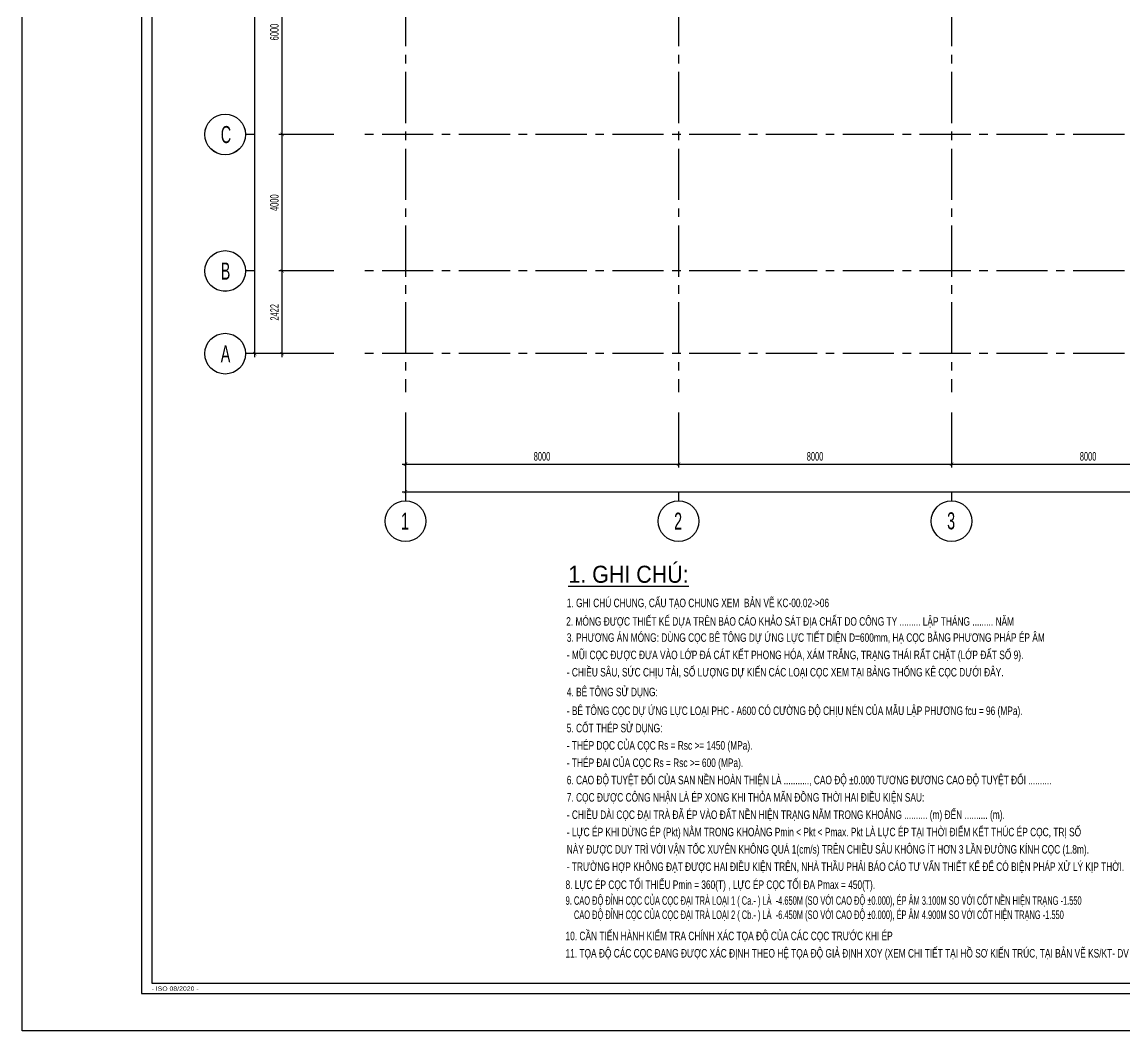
# Model space of a CAD drawing. Header units: millimetres. Extents: x 71 to 1853844, y -14 to 71211.
# Drawn here: x 1769744 to 1802058, y 11811 to 41368 of the extents above; entities that cross this region are included whole.
import ezdxf
from ezdxf.enums import TextEntityAlignment as Align

# ---------------------------------------------------------------- set-up
doc = ezdxf.new("R2010")
doc.units = ezdxf.units.MM
doc.header["$LTSCALE"] = 1000
doc.header["$MEASUREMENT"] = 0
doc.header["$PDMODE"] = 3
doc.linetypes.add('CENTER2', pattern=[1.125, 0.75, -0.125, 0.125, -0.125])
doc.layers.get('0').update_dxf_attribs({"linetype": 'CONTINUOUS'})
doc.layers.get('Defpoints').update_dxf_attribs({"linetype": 'CONTINUOUS'})
for name, color, linetype in [('CDC -TEXT KHUNG', 7, 'CONTINUOUS'), ('CDC-KHUNGTEN', 7, 'CONTINUOUS'), ('CDC.01.AXIS', 160, 'CENTER2'), ('CDC.02.DIM', 1, 'CONTINUOUS'), ('CDC.06.TEXT', 2, 'CONTINUOUS'), ('CDC.10.HATCH', 9, 'CONTINUOUS')]:
    doc.layers.add(name, color=color, linetype=linetype)
doc.layers.add('Hatch1', color=250, linetype='CONTINUOUS', lineweight=5)
doc.styles.add('ARIAL', font='arial.ttf', dxfattribs={"width": 0.6})
doc.styles.add('KT CDC', font='arial.ttf', dxfattribs={"width": 0.85, "height": 200})
doc.dimstyles.new('100', dxfattribs={"dimscale": 100, "dimtxt": 2.5, "dimasz": 1, "dimexe": 1, "dimexo": 0, "dimgap": 1, "dimtad": 1, "dimdec": 0, "dimdsep": 46, "dimtxsty": 'ARIAL', "dimblk": 'ARCHTICK', "dimcen": 1, "dimdle": 1, "dimclrd": 1, "dimclre": 1, "dimclrt": 2, "dimadec": 0, "dimazin": 0, "dimtfac": 0.00072, "dimtdec": 0, "dimtix": 1, "dimtmove": 2, "dimatfit": 3, "dimldrblk": 'ARCHTICK', "dimfxl": 1, "dimtolj": 1, "dimarcsym": 0})

# ---------------------------------------------------------------- blocks, each defined once
blk = doc.blocks.new('_ARCHTICK')
at = {"color": 0, "linetype": 'ByBlock', "const_width": 0.15}
blk.add_lwpolyline([(-0.5, -0.5), (0.5, 0.5)], dxfattribs=at)
blk = doc.blocks.new('*D33')
at = {"layer": 'CDC.02.DIM', "color": 1, "lineweight": -2, "transparency": 16777216}
for p, q in [((1778879, 34076), (1777265, 34076)), ((1777365, 31554), (1777365, 34176)), ((1778879, 31654), (1777265, 31654))]:
    blk.add_line(p, q, dxfattribs=at)
at = {"layer": 'Defpoints', "color": 0, "transparency": 16777216}
for p in [(1777365, 34076), (1778879, 34076), (1778879, 31654)]:
    blk.add_point(p, dxfattribs=at)
at = {"layer": 'CDC.02.DIM', "color": 1, "lineweight": -2, "transparency": 16777216, "xscale": 100, "yscale": 100, "zscale": 100}
for p, rotation in [((1777365, 34076), 90), ((1777365, 31654), 270)]:
    blk.add_blockref('_ARCHTICK', p, dxfattribs=dict(at, rotation=rotation))
at = {"layer": 'CDC.02.DIM', "color": 2, "transparency": 16777216, "insert": (1777140, 32865), "char_height": 250, "attachment_point": 5, "rotation": 90, "style": 'ARIAL'}
blk.add_mtext('\\A1;2422', dxfattribs=at)
blk = doc.blocks.new('*D34')
at = {"layer": 'CDC.02.DIM', "color": 1, "lineweight": -2, "transparency": 16777216}
for p, q in [((1778879, 62076), (1776460, 62076)), ((1776560, 31554), (1776560, 62176)), ((1778879, 31654), (1776460, 31654))]:
    blk.add_line(p, q, dxfattribs=at)
at = {"layer": 'Defpoints', "color": 0, "transparency": 16777216}
for p in [(1776560, 62076), (1778879, 62076), (1778879, 31654)]:
    blk.add_point(p, dxfattribs=at)
at = {"layer": 'CDC.02.DIM', "color": 1, "lineweight": -2, "transparency": 16777216, "xscale": 100, "yscale": 100, "zscale": 100}
for p, rotation in [((1776560, 62076), 90), ((1776560, 31654), 270)]:
    blk.add_blockref('_ARCHTICK', p, dxfattribs=dict(at, rotation=rotation))
at = {"layer": 'CDC.02.DIM', "color": 2, "transparency": 16777216, "insert": (1776332, 46865), "char_height": 250, "attachment_point": 5, "rotation": 90, "style": 'ARIAL'}
blk.add_mtext('\\A1;30423', dxfattribs=at)
blk = doc.blocks.new('*D35')
at = {"layer": 'CDC.02.DIM', "color": 1, "lineweight": -2, "transparency": 16777216}
for p, q in [((1777365, 33976), (1777365, 38176)), ((1778879, 38076), (1777265, 38076)), ((1778879, 34076), (1777265, 34076))]:
    blk.add_line(p, q, dxfattribs=at)
at = {"layer": 'Defpoints', "color": 0, "transparency": 16777216}
for p in [(1777365, 38076), (1778879, 38076), (1778879, 34076)]:
    blk.add_point(p, dxfattribs=at)
at = {"layer": 'CDC.02.DIM', "color": 1, "lineweight": -2, "transparency": 16777216, "xscale": 100, "yscale": 100, "zscale": 100}
for p, rotation in [((1777365, 38076), 90), ((1777365, 34076), 270)]:
    blk.add_blockref('_ARCHTICK', p, dxfattribs=dict(at, rotation=rotation))
at = {"layer": 'CDC.02.DIM', "color": 2, "transparency": 16777216, "insert": (1777138, 36076), "char_height": 250, "attachment_point": 5, "rotation": 90, "style": 'ARIAL'}
blk.add_mtext('\\A1;4000', dxfattribs=at)
blk = doc.blocks.new('*D36')
at = {"layer": 'CDC.02.DIM', "color": 1, "lineweight": -2, "transparency": 16777216}
for p, q in [((1778879, 44076), (1777265, 44076)), ((1777365, 37976), (1777365, 44176)), ((1778879, 38076), (1777265, 38076))]:
    blk.add_line(p, q, dxfattribs=at)
at = {"layer": 'Defpoints', "color": 0, "transparency": 16777216}
for p in [(1777365, 44076), (1778879, 44076), (1778879, 38076)]:
    blk.add_point(p, dxfattribs=at)
at = {"layer": 'CDC.02.DIM', "color": 1, "lineweight": -2, "transparency": 16777216, "xscale": 100, "yscale": 100, "zscale": 100}
for p, rotation in [((1777365, 44076), 90), ((1777365, 38076), 270)]:
    blk.add_blockref('_ARCHTICK', p, dxfattribs=dict(at, rotation=rotation))
at = {"layer": 'CDC.02.DIM', "color": 2, "transparency": 16777216, "insert": (1777138, 41076), "char_height": 250, "attachment_point": 5, "rotation": 90, "style": 'ARIAL'}
blk.add_mtext('\\A1;6000', dxfattribs=at)
blk = doc.blocks.new('*D47')
at = {"layer": 'CDC.02.DIM', "color": 1, "lineweight": -2, "transparency": 16777216}
for p, q in [((1780978, 29930), (1780978, 28315)), ((1788978, 29930), (1788978, 28315)), ((1780878, 28415), (1789078, 28415))]:
    blk.add_line(p, q, dxfattribs=at)
at = {"layer": 'Defpoints', "color": 0, "transparency": 16777216}
for p in [(1780978, 29930), (1788978, 29930), (1788978, 28415)]:
    blk.add_point(p, dxfattribs=at)
at = {"layer": 'CDC.02.DIM', "color": 1, "lineweight": -2, "transparency": 16777216, "xscale": 100, "yscale": 100, "zscale": 100, "rotation": 180}
blk.add_blockref('_ARCHTICK', (1780978, 28415), dxfattribs=at)
at = {"layer": 'CDC.02.DIM', "color": 1, "lineweight": -2, "transparency": 16777216, "xscale": 100, "yscale": 100, "zscale": 100}
blk.add_blockref('_ARCHTICK', (1788978, 28415), dxfattribs=at)
at = {"layer": 'CDC.02.DIM', "color": 2, "transparency": 16777216, "insert": (1784978, 28643), "char_height": 250, "attachment_point": 5, "style": 'ARIAL'}
blk.add_mtext('\\A1;8000', dxfattribs=at)
blk = doc.blocks.new('*D48')
at = {"layer": 'CDC.02.DIM', "color": 1, "lineweight": -2, "transparency": 16777216}
for p, q in [((1788978, 29930), (1788978, 28315)), ((1796978, 29930), (1796978, 28315)), ((1788878, 28415), (1797078, 28415))]:
    blk.add_line(p, q, dxfattribs=at)
at = {"layer": 'Defpoints', "color": 0, "transparency": 16777216}
for p in [(1788978, 29930), (1796978, 29930), (1796978, 28415)]:
    blk.add_point(p, dxfattribs=at)
at = {"layer": 'CDC.02.DIM', "color": 1, "lineweight": -2, "transparency": 16777216, "xscale": 100, "yscale": 100, "zscale": 100, "rotation": 180}
blk.add_blockref('_ARCHTICK', (1788978, 28415), dxfattribs=at)
at = {"layer": 'CDC.02.DIM', "color": 1, "lineweight": -2, "transparency": 16777216, "xscale": 100, "yscale": 100, "zscale": 100}
blk.add_blockref('_ARCHTICK', (1796978, 28415), dxfattribs=at)
at = {"layer": 'CDC.02.DIM', "color": 2, "transparency": 16777216, "insert": (1792978, 28643), "char_height": 250, "attachment_point": 5, "style": 'ARIAL'}
blk.add_mtext('\\A1;8000', dxfattribs=at)
blk = doc.blocks.new('*D49')
at = {"layer": 'CDC.02.DIM', "color": 1, "lineweight": -2, "transparency": 16777216}
for p, q in [((1796978, 29930), (1796978, 28315)), ((1804978, 29930), (1804978, 28315)), ((1796878, 28415), (1805078, 28415))]:
    blk.add_line(p, q, dxfattribs=at)
at = {"layer": 'Defpoints', "color": 0, "transparency": 16777216}
for p in [(1796978, 29930), (1804978, 29930), (1804978, 28415)]:
    blk.add_point(p, dxfattribs=at)
at = {"layer": 'CDC.02.DIM', "color": 1, "lineweight": -2, "transparency": 16777216, "xscale": 100, "yscale": 100, "zscale": 100, "rotation": 180}
blk.add_blockref('_ARCHTICK', (1796978, 28415), dxfattribs=at)
at = {"layer": 'CDC.02.DIM', "color": 1, "lineweight": -2, "transparency": 16777216, "xscale": 100, "yscale": 100, "zscale": 100}
blk.add_blockref('_ARCHTICK', (1804978, 28415), dxfattribs=at)
at = {"layer": 'CDC.02.DIM', "color": 2, "transparency": 16777216, "insert": (1800978, 28643), "char_height": 250, "attachment_point": 5, "style": 'ARIAL'}
blk.add_mtext('\\A1;8000', dxfattribs=at)
blk = doc.blocks.new('*D54')
at = {"layer": 'CDC.02.DIM', "color": 1, "lineweight": -2, "transparency": 16777216}
for p, q in [((1780978, 29930), (1780978, 27510)), ((1835378, 29930), (1835378, 27510)), ((1780878, 27610), (1835478, 27610))]:
    blk.add_line(p, q, dxfattribs=at)
at = {"layer": 'Defpoints', "color": 0, "transparency": 16777216}
for p in [(1780978, 29930), (1835378, 29930), (1835378, 27610)]:
    blk.add_point(p, dxfattribs=at)
at = {"layer": 'CDC.02.DIM', "color": 1, "lineweight": -2, "transparency": 16777216, "xscale": 100, "yscale": 100, "zscale": 100, "rotation": 180}
blk.add_blockref('_ARCHTICK', (1780978, 27610), dxfattribs=at)
at = {"layer": 'CDC.02.DIM', "color": 1, "lineweight": -2, "transparency": 16777216, "xscale": 100, "yscale": 100, "zscale": 100}
blk.add_blockref('_ARCHTICK', (1835378, 27610), dxfattribs=at)
at = {"layer": 'CDC.02.DIM', "color": 2, "transparency": 16777216, "insert": (1808178, 27837), "char_height": 250, "attachment_point": 5, "style": 'ARIAL'}
blk.add_mtext('\\A1;54400', dxfattribs=at)
blk = doc.blocks.new('Khung tên chuẩn')
at = {"layer": 'CDC-KHUNGTEN'}
blk.add_lwpolyline([(30654, -246309), (30654, -189709), (-40446, -189709), (-40446, -246309)], close=True, dxfattribs=at)
at = {"layer": 'CDC.10.HATCH', "color": 8}
blk.add_lwpolyline([(-40746, -246609), (38754, -246609), (38754, -189409), (-40746, -189409)], close=True, dxfattribs=at)
at = {"layer": 'Defpoints', "color": 1}
blk.add_lwpolyline([(-44246, -247709), (-44246, -188309), (39854, -188309), (39854, -247709), (-44246, -247709)], close=True, dxfattribs=at)
at = {"layer": 'CDC -TEXT KHUNG', "color": 6, "style": 'KT CDC', "width": 1.15}
blk.add_text('- ISO 08/2020 -', height=125.69, dxfattribs=at).set_placement((-40452, -246532))

msp = doc.modelspace()

# ---------------------------------------------------------------- linework, layer by layer
at = {"layer": 'CDC.01.AXIS', "ltscale": 2}
for p, q in [((1780978.2, 64659.2), (1780978.2, 30520.6)), ((1780978.2, 64659.2), (1780978.2, 30520.6)), ((1788978.2, 64659.2), (1788978.2, 30520.6)), ((1788978.2, 64659.2), (1788978.2, 30520.6)), ((1796978.2, 64659.2), (1796978.2, 30520.6)), ((1796978.2, 64659.2), (1796978.2, 30520.6)), ((1838041.3, 38076.3), (1779768.9, 38076.3)), ((1838041.3, 38076.3), (1779768.9, 38076.3)), ((1838041.3, 34076.3), (1779634.8, 34076.3)), ((1838041.3, 34076.3), (1779634.8, 34076.3)), ((1838041.3, 31654.1), (1779634.8, 31654.1)), ((1838041.3, 31654.1), (1779634.8, 31654.1))]:
    msp.add_line(p, q, dxfattribs=at)
at = {"layer": 'CDC.02.DIM'}
for p, q in [((1776559.6, 38076.3), (1776291.6, 38076.3)), ((1776559.6, 38075.7), (1776291.6, 38075.7)), ((1776559.6, 34076.3), (1776291.6, 34076.3)), ((1776559.6, 34075.7), (1776291.6, 34075.7)), ((1776559.6, 31653.5), (1776291.6, 31653.5)), ((1780977.6, 27609.8), (1780977.6, 27341.8)), ((1788978.2, 27609.8), (1788978.2, 27341.8)), ((1796978.2, 27609.8), (1796978.2, 27341.8))]:
    msp.add_line(p, q, dxfattribs=at)
for centre in [(1775695, 38076.3), (1775695, 38075.7), (1775695, 34076.3), (1775695, 34075.7), (1775695, 31653.5), (1780977.6, 26745.2), (1788978.2, 26745.2), (1796978.2, 26745.2)]:
    msp.add_circle(centre, 596.6, dxfattribs=at)

# ---------------------------------------------------------------- block references
at = {"layer": 'Hatch1'}
msp.add_blockref('Khung tên chuẩn', (1813989.7, 259519.8), dxfattribs=at)

# ---------------------------------------------------------------- texts
at = {"layer": 'CDC.06.TEXT', "style": 'ARIAL'}
for s, height, width, p in [('C', 500, 0.6, (1775566, 37822.5)), ('B', 500, 0.6, (1775566, 33822.5)), ('A', 500, 0.6, (1775566, 31399.7)), ('1', 500, 0.6, (1780848.6, 26497)), ('2', 500, 0.6, (1788849.2, 26497)), ('3', 500, 0.6, (1796849.2, 26505.9)), ('%%U1. GHI CHÚ:', 500, 0.9, (1785748.8, 24940.7)), ('1. GHI CHÚ CHUNG, CẤU TẠO CHUNG XEM  BẢN VẼ KC-00.02->06', 250.125, 0.7, (1785704.5, 24226.4))]:
    msp.add_text(s, height=height, dxfattribs=dict(at, width=width)).set_placement(p)
at = {"layer": 'CDC.06.TEXT', "style": 'ARIAL', "width": 0.7}
for s, p in [('2. MÓNG ĐƯỢC THIẾT KẾ DỰA TRÊN BÁO CÁO KHẢO SÁT ĐỊA CHẤT DO CÔNG TY ......... LẬP THÁNG ......... NĂM', (1785686.7, 23808.2)), ('3. PHƯƠNG ÁN MÓNG: DÙNG CỌC BÊ TÔNG DỰ ỨNG LỰC TIẾT DIỆN D=600mm, HẠ CỌC BẰNG PHƯƠNG PHÁP ÉP ÂM', (1785704.5, 23336.2)), ('- MŨI CỌC ĐƯỢC ĐƯA VÀO LỚP ĐÁ CÁT KẾT PHONG HÓA, XÁM TRẮNG, TRẠNG THÁI RẤT CHẶT (LỚP ĐẤT SỐ 9). ', (1785704.5, 22828.5)), ('- CHIỀU SÂU, SỨC CHỊU TẢI, SỐ LƯỢNG DỰ KIẾN CÁC LOẠI CỌC XEM TẠI BẢNG THỐNG KÊ CỌC DƯỚI ĐÂY.', (1785704.5, 22320.9)), ('4. BÊ TÔNG SỬ DỤNG:', (1785704.5, 21741.6)), ('- BÊ TÔNG CỌC DỰ ỨNG LỰC LOẠI PHC - A600 CÓ CƯỜNG ĐỘ CHỊU NÉN CỦA MẪU LẬP PHƯƠNG fcu = 96 (MPa).', (1785704.5, 21191.7)), ('5. CỐT THÉP SỬ DỤNG:', (1785704.5, 20684)), ('- THÉP DỌC CỦA CỌC Rs = Rsc >= 1450 (MPa).', (1785704.5, 20176.4)), ('- THÉP ĐAI CỦA CỌC Rs = Rsc >= 600 (MPa).', (1785704.5, 19668.8)), ('6. CAO ĐỘ TUYỆT ĐỐI CỦA SAN NỀN HOÀN THIỆN LÀ ..........., CAO ĐỘ %%P0.000 TƯƠNG ĐƯƠNG CAO ĐỘ TUYỆT ĐỐI ..........', (1785704.5, 19161.2)), ('7. CỌC ĐƯỢC CÔNG NHẬN LÀ ÉP XONG KHI THỎA MÃN ĐỒNG THỜI HAI ĐIỀU KIỆN SAU:', (1785704.5, 18653.5)), ('- CHIỀU DÀI CỌC ĐẠI TRÀ ĐÃ ÉP VÀO ĐẤT NỀN HIỆN TRẠNG NẰM TRONG KHOẢNG .......... (m) ĐẾN .......... (m).', (1785704.5, 18145.9)), ('- LỰC ÉP KHI DỪNG ÉP (Pkt) NẰM TRONG KHOẢNG Pmin < Pkt < Pmax. Pkt LÀ LỰC ÉP TẠI THỜI ĐIỂM KẾT THÚC ÉP CỌC, TRỊ SỐ', (1785704.5, 17638.3)), ('NÀY ĐƯỢC DUY TRÌ VỚI VẬN TỐC XUYÊN KHÔNG QUÁ 1(cm/s) TRÊN CHIỀU SÂU KHÔNG ÍT HƠN 3 LẦN ĐƯỜNG KÍNH CỌC (1.8m).', (1785704.5, 17130.7)), ('- TRƯỜNG HỢP KHÔNG ĐẠT ĐƯỢC HAI ĐIỀU KIỆN TRÊN, NHÀ THẦU PHẢI BÁO CÁO TƯ VẤN THIẾT KẾ ĐỂ CÓ BIỆN PHÁP XỬ LÝ KỊP THỜI.', (1785704.5, 16623)), ('8. LỰC ÉP CỌC TỐI THIỂU Pmin = 360(T) , LỰC ÉP CỌC TỐI ĐA Pmax = 450(T).', (1785667.5, 16096.4)), ('10. CẦN TIẾN HÀNH KIỂM TRA CHÍNH XÁC TỌA ĐỘ CỦA CÁC CỌC TRƯỚC KHI ÉP', (1785667.5, 14594.7)), ('11. TỌA ĐỘ CÁC CỌC ĐANG ĐƯỢC XÁC ĐỊNH THEO HỆ TỌA ĐỘ GIẢ ĐỊNH XOY (XEM CHI TIẾT TẠI HỒ SƠ KIẾN TRÚC, TẠI BẢN VẼ KS/KT- DV - 102 -TC/1)', (1785667.5, 14087.1))]:
    msp.add_text(s, height=250, dxfattribs=at).set_placement(p, align=Align.MIDDLE_LEFT)
at = {"layer": 'CDC.06.TEXT', "insert": (1785671.9, 15756.8), "char_height": 250, "width": 20249.386, "attachment_point": 1, "style": 'ARIAL'}
msp.add_mtext('9{\\fArial|b0|i0|c161|p34;. CAO }Đ{\\fArial|b0|i0|c161|p34;Ộ }Đ{\\fArial|b0|i0|c161|p34;ỈNH CỌC CỦA CỌC }Đ{\\fArial|b0|i0|c161|p34;ẠI TRÀ LOẠI 1 ( }Ca.{\\fArial|b0|i0|c161|p34;- )} LÀ{\\fArial|b0|i0|c161|p34;  -}4{\\fArial|b0|i0|c161|p34;.}65{\\fArial|b0|i0|c161|p34;0M (SO VỚI CAO }Đ{\\fArial|b0|i0|c161|p34;Ộ %%P0.000)}, ÉP ÂM 3.100M SO VỚI CỐT NỀN HIỆN TRẠNG -1.550{\\fArial|b0|i0|c161|p34;\\P    CAO }Đ{\\fArial|b0|i0|c161|p34;Ộ }Đ{\\fArial|b0|i0|c161|p34;ỈNH CỌC CỦA CỌC }Đ{\\fArial|b0|i0|c161|p34;ẠI TRÀ LOẠI 2 ( }Cb.{\\fArial|b0|i0|c161|p34;- ) LÀ  -}6{\\fArial|b0|i0|c161|p34;.}45{\\fArial|b0|i0|c161|p34;0M (SO VỚI CAO }Đ{\\fArial|b0|i0|c161|p34;Ộ %%P0.000)}, ÉP ÂM 4.900M SO VỚI CỐT HIỆN TRẠNG -1.550', dxfattribs=at)

# ---------------------------------------------------------------- dimensions: what is measured, and where the dimension line sits
at = {"layer": 'CDC.02.DIM'}
for base, p1, p2, picture, middle in [((1776559.6, 62076.3), (1778879.5, 31653.5), (1778879.5, 62076.3), '*D34', (1776331.9, 46864.9)), ((1777365.2, 44076.3), (1778879.5, 38076.3), (1778879.5, 44076.3), '*D36', (1777137.6, 41076.3)), ((1777365.2, 38076.3), (1778879.5, 34076.3), (1778879.5, 38076.3), '*D35', (1777137.6, 36076.3)), ((1777365.2, 34076.3), (1778879.5, 31654.1), (1778879.5, 34076.3), '*D33', (1777139.7, 32865.2))]:
    dim = msp.add_linear_dim(base=base, p1=p1, p2=p2, angle=90, dimstyle='100', dxfattribs=at)
    dim.commit()
    dim.dimension.update_dxf_attribs({"geometry": picture, "text_midpoint": middle})
for base, p1, p2, picture, middle in [((1835377.6, 27609.8), (1780977.6, 29929.7), (1835377.6, 29929.7), '*D54', (1808177.6, 27837.4)), ((1788978.2, 28415.4), (1780978.2, 29929.7), (1788978.2, 29929.7), '*D47', (1784978.2, 28643.1)), ((1796978.2, 28415.4), (1788978.2, 29929.7), (1796978.2, 29929.7), '*D48', (1792978.2, 28643.1)), ((1804978.2, 28415.4), (1796978.2, 29929.7), (1804978.2, 29929.7), '*D49', (1800978.2, 28643.1))]:
    dim = msp.add_linear_dim(base=base, p1=p1, p2=p2, dimstyle='100', dxfattribs=at)
    dim.commit()
    dim.dimension.update_dxf_attribs({"geometry": picture, "text_midpoint": middle})

doc.saveas('drawing.dxf')
